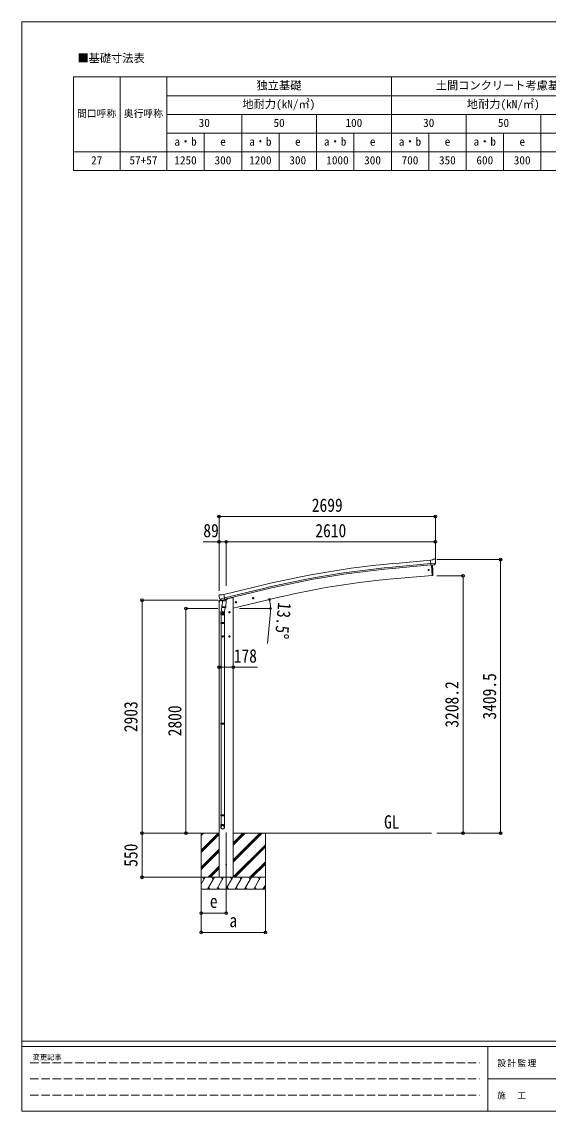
# Model space of a CAD drawing. Units: millimetres at full size, with parts at other scales. Extents: x -9783 to 9892, y -6828 to 6752.
# Drawn here: x -9783 to -3215, y -6828 to 6752 of the extents above; entities that cross this region are included whole.
import ezdxf
from ezdxf.enums import TextEntityAlignment as Align

# ---------------------------------------------------------------- set-up
doc = ezdxf.new("R2010")
doc.units = ezdxf.units.MM
doc.header["$LTSCALE"] = 35
doc.header["$PDMODE"] = 32
doc.header["$PDSIZE"] = 35
doc.linetypes.add('DASHED3', pattern=[4, 3, -1])
for name, color, linetype, lineweight in [('0-0_0', 7, 'Continuous', 9), ('0-1_本体', 4, 'Continuous', 9), ('0-2_部品', 7, 'Continuous', 9), ('0-8_PARTS2', 2, 'Continuous', 9), ('0-A_寸法', 6, 'Continuous', 9), ('1-0_FRAME', 7, 'Continuous', 18), ('F-0_240', 7, 'Continuous', 9)]:
    doc.layers.add(name, color=color, linetype=linetype, lineweight=lineweight)
doc.styles.add('ＭＳ ゴシック', font='')
doc.styles.get('ＭＳ ゴシック').set_extended_font_data('MS Gothic')

msp = doc.modelspace()

# ---------------------------------------------------------------- linework, layer by layer
at = {"layer": '0-0_0', "color": 6}
for p, q in [((-3808.45, -3362.3), (-3808.45, 47.2)), ((-4277.46, -154.1), (-4277.46, -3362.3))]:
    msp.add_line(p, q, dxfattribs=at)
at = {"layer": '0-0_0'}
for p, q in [((-7918.13, -3362.3), (-7321.79, -3362.3)), ((-7544.04, -3362.3), (-7544.04, -4062.3)), ((-7544.04, -3573.53), (-7332.81, -3362.3)), ((-7544.04, -3389.68), (-7516.66, -3362.3)), ((-7544.04, -3375.54), (-7530.8, -3362.3)), ((-7544.04, -3587.67), (-7321.79, -3365.42)), ((-7544.04, -3601.81), (-7321.79, -3379.56)), ((-7143.79, -3362.3), (-4671.56, -3362.3)), ((-7143.79, -3722.06), (-6784.03, -3362.3)), ((-7143.79, -3693.78), (-6812.31, -3362.3)), ((-7143.79, -3707.92), (-6798.17, -3362.3)), ((-7143.79, -3509.93), (-6996.16, -3362.3)), ((-7143.79, -3495.79), (-7010.3, -3362.3)), ((-7143.79, -3481.65), (-7024.44, -3362.3)), ((-6744.04, -3362.3), (-6744.04, -4062.3)), ((-7150.18, -3912.3), (-6744.04, -3506.16)), ((-7136.04, -3912.3), (-6744.04, -3520.3)), ((-7544.04, -3785.66), (-7321.79, -3563.41)), ((-7544.04, -3799.8), (-7321.79, -3577.55)), ((-7544.04, -3813.94), (-7321.79, -3591.69)), ((-7121.9, -3912.3), (-6744.04, -3534.44)), ((-7458.55, -3912.3), (-7321.79, -3775.54)), ((-7444.41, -3912.3), (-7321.79, -3789.68)), ((-6938.05, -3912.3), (-6744.04, -3718.29)), ((-6923.91, -3912.3), (-6744.04, -3732.43)), ((-6909.77, -3912.3), (-6744.04, -3746.58)), ((-6744.04, -3912.3), (-7544.04, -3912.3)), ((-7544.04, -3996.13), (-7495.64, -3912.3)), ((-7510.64, -3938.28), (-7525.64, -3912.3)), ((-7466.78, -4062.3), (-7380.17, -3912.3)), ((-7430.27, -3912.3), (-7321.79, -3803.83)), ((-7395.17, -3938.28), (-7410.18, -3912.3)), ((-7351.31, -4062.3), (-7264.7, -3912.3)), ((-7279.7, -3938.28), (-7294.71, -3912.3)), ((-7235.84, -4062.3), (-7149.23, -3912.3)), ((-7164.23, -3938.28), (-7179.24, -3912.3)), ((-7120.37, -4062.3), (-7033.76, -3912.3)), ((-7048.76, -3938.28), (-7063.76, -3912.3)), ((-7004.9, -4062.3), (-6918.29, -3912.3)), ((-6948.29, -3912.3), (-6933.29, -3938.28)), ((-6889.43, -4062.3), (-6802.82, -3912.3)), ((-6817.82, -3938.28), (-6832.82, -3912.3)), ((-7544.04, -4062.3), (-6744.04, -4062.3)), ((-7451.78, -4036.32), (-7436.78, -4062.3)), ((-7336.31, -4036.32), (-7321.31, -4062.3)), ((-7220.84, -4036.32), (-7205.84, -4062.3)), ((-7105.37, -4036.32), (-7090.37, -4062.3)), ((-6989.9, -4036.32), (-6974.9, -4062.3)), ((-6874.43, -4036.32), (-6859.43, -4062.3)), ((-6773.96, -4062.3), (-6744.04, -4010.49)), ((-6758.96, -4036.32), (-6743.96, -4062.3))]:
    msp.add_line(p, q, dxfattribs=at)
at = {"layer": '0-1_本体'}
for p, q in [((-4685.48, 40.4), (-5163, -2.8)), ((-4681.72, -2.6), (-5159.11, -45.79)), ((-4680.25, -19.37), (-5157.59, -62.56)), ((-4673.02, -21.76), (-4661.77, -150.36)), ((-7262.32, -388.42), (-6779.45, -270.93)), ((-4661.77, -150.36), (-5199.71, -197.42)), ((-7252.25, -430.38), (-6769.24, -312.91)), ((-7248.31, -446.76), (-6765.26, -329.27)), ((-7321.79, -3908.56), (-7321.79, -472.01)), ((-7219.8, -441.05), (-7167.79, -428.56)), ((-7143.79, -428.56), (-7167.79, -428.56)), ((-7143.79, -428.56), (-7143.79, -3908.56)), ((-6555.71, -417.38), (-7143.76, -558.56))]:
    msp.add_line(p, q, dxfattribs=at)
at = {"layer": '0-1_本体', "color": 6}
msp.add_line((-7143.79, -1292.48), (-7321.79, -1292.48), dxfattribs=at)
at = {"layer": '0-1_本体'}
for centre, radius, start, end in [((-4166.87, -11012.81), 11054.98, 95.16866, 103.66973), ((-4166.87, -11012.81), 11011.82, 95.16974, 103.66973), ((-4166.87, -11012.81), 10994.98, 95.16974, 103.66973), ((-4400.7, -9413.07), 9250.23, 94.95525, 103.47191)]:
    msp.add_arc(centre, radius, start, end, dxfattribs=at)
at = {"layer": '0-2_部品'}
for p, q in [((-4659.08, 44.62), (-4685.65, 42.29)), ((-4679.99, -22.37), (-4685.65, 42.29)), ((-4622.79, 2.33), (-4681.7, -2.83)), ((-4659.08, 44.62), (-4647.36, 51.38)), ((-4632.46, 52.97), (-4646.12, 51.77)), ((-4634.04, -17.16), (-4623.1, 1.78)), ((-4623.32, 47.22), (-4628.81, 51.82)), ((-4622.26, 45.18), (-4622.14, 43.83)), ((-4670.03, -21.5), (-4679.99, -22.37)), ((-4661.97, -148.08), (-4673.02, -21.76)), ((-4636.42, -18.56), (-4644.13, -19.23)), ((-4661.72, -150.86), (-4661.97, -148.08)), ((-4659.11, -150.47), (-4661.72, -150.86)), ((-7323.78, -403.99), (-7323.5, -405.14)), ((-7319.56, -395.42), (-7323.42, -401.71)), ((-7316.47, -393.17), (-7303.28, -390)), ((-7288.72, -392.68), (-7301.98, -389.98)), ((-7288.72, -392.68), (-7262.79, -386.45)), ((-7324.35, -472.62), (-7281.33, -462.29)), ((-7324.35, -465.73), (-7324.35, -472.62)), ((-7295.9, -456.53), (-7322.05, -462.81)), ((-7309.73, -444.3), (-7252.22, -430.49)), ((-7292.87, -459.21), (-7309.25, -444.72)), ((-7281.28, -508.73), (-7297.19, -604.9)), ((-7290.17, -459.78), (-7282.65, -457.97)), ((-7289.33, -459.67), (-7287.8, -459.3)), ((-7287.8, -459.3), (-7251.1, -450.49)), ((-7285.96, -459.53), (-7286.01, -460.27)), ((-7285.26, -461.31), (-7259.44, -467.75)), ((-7283.87, -545.96), (-7283, -533.5)), ((-7278.34, -466.66), (-7283.01, -533.5)), ((-7237.32, -536.69), (-7283.01, -533.5)), ((-7232.65, -469.85), (-7278.34, -466.66)), ((-7276.56, -463.48), (-7276.79, -466.77)), ((-7257.05, -452.32), (-7258.07, -466.92)), ((-7251.1, -450.49), (-7249.57, -450.12)), ((-7248.01, -448.02), (-7247.07, -448.09)), ((-7247.07, -448.09), (-7233.75, -463.4)), ((-7242.77, -453.03), (-7223.63, -448.44)), ((-7237.34, -536.69), (-7238.23, -549.39)), ((-7237.32, -536.69), (-7232.65, -469.85)), ((-7233.75, -463.4), (-7234.2, -469.75)), ((-7219.8, -439.83), (-7219.8, -443.58)), ((-7120.22, -486.16), (-7100.77, -481.49)), ((-7115.66, -478.38), (-7117.79, -485.58)), ((-7108.36, -476.63), (-7115.66, -478.38)), ((-7108.16, -493.55), (-7112.83, -474.1)), ((-7103.2, -482.07), (-7108.36, -476.63)), ((-7105.33, -489.27), (-7103.2, -482.07)), ((-6906.29, -434.8), (-6886.84, -430.13)), ((-6901.73, -427.02), (-6903.86, -434.22)), ((-6894.43, -425.27), (-6901.73, -427.02)), ((-6894.23, -442.19), (-6898.9, -422.74)), ((-6889.26, -430.71), (-6894.43, -425.27)), ((-6891.4, -437.91), (-6889.26, -430.71)), ((-7299.34, -642.06), (-7299.34, -607.71)), ((-7253.34, -642.06), (-7299.34, -642.06)), ((-7297.34, -642.06), (-7297.34, -736.06)), ((-7283.48, -547.32), (-7283.48, -547.32)), ((-7262.79, -608.8), (-7282.79, -608.8)), ((-7282.03, -548.1), (-7240.33, -551.02)), ((-7272.79, -601.3), (-7279.29, -605.05)), ((-7279.29, -605.05), (-7279.29, -612.56)), ((-7279.29, -612.56), (-7272.79, -616.31)), ((-7272.79, -618.8), (-7272.79, -598.8)), ((-7266.29, -605.05), (-7272.79, -601.3)), ((-7245.76, -550.64), (-7256.49, -614.22)), ((-7255.34, -642.06), (-7255.34, -736.06)), ((-7253.34, -607.41), (-7253.34, -642.06)), ((-7182.79, -608.8), (-7202.79, -608.8)), ((-7192.79, -601.3), (-7199.29, -605.05)), ((-7199.29, -605.05), (-7199.29, -612.56)), ((-7199.29, -612.56), (-7192.79, -616.31)), ((-7192.79, -618.8), (-7192.79, -598.8)), ((-7186.29, -605.05), (-7192.79, -601.3)), ((-7299.34, -738.06), (-7298.34, -736.06)), ((-7253.34, -738.06), (-7299.34, -738.06)), ((-7253.34, -746.06), (-7299.34, -746.06)), ((-7254.34, -736.06), (-7298.34, -736.06)), ((-7254.34, -748.06), (-7298.34, -748.06)), ((-7297.34, -748.06), (-7297.34, -1992.25)), ((-7255.34, -748.06), (-7255.34, -1992.25)), ((-7253.34, -738.06), (-7254.34, -736.06)), ((-7253.34, -746.06), (-7254.34, -748.06)), ((-7253.34, -738.06), (-7253.34, -746.06)), ((-7262.79, -908.8), (-7282.79, -908.8)), ((-7272.79, -901.3), (-7279.29, -905.05)), ((-7279.29, -905.05), (-7279.29, -912.56)), ((-7279.29, -912.56), (-7272.79, -916.31)), ((-7272.79, -918.8), (-7272.79, -898.8)), ((-7266.29, -905.05), (-7272.79, -901.3)), ((-7182.79, -908.8), (-7202.79, -908.8)), ((-7192.79, -901.3), (-7199.29, -905.05)), ((-7199.29, -905.05), (-7199.29, -912.56)), ((-7199.29, -912.56), (-7192.79, -916.31)), ((-7192.79, -918.8), (-7192.79, -898.8)), ((-7186.29, -905.05), (-7192.79, -901.3)), ((-7299.34, -1994.25), (-7298.34, -1992.25)), ((-7253.34, -1994.25), (-7299.34, -1994.25)), ((-7253.34, -2002.25), (-7299.34, -2002.25)), ((-7254.34, -1992.25), (-7298.34, -1992.25)), ((-7254.34, -2004.25), (-7298.34, -2004.25)), ((-7297.34, -2004.25), (-7297.34, -3132.44)), ((-7255.34, -2004.25), (-7255.34, -3132.44)), ((-7253.34, -1994.25), (-7254.34, -1992.25)), ((-7253.34, -2002.25), (-7254.34, -2004.25)), ((-7253.34, -1994.25), (-7253.34, -2002.25)), ((-7299.34, -3134.44), (-7298.34, -3132.44)), ((-7253.34, -3134.44), (-7299.34, -3134.44)), ((-7253.34, -3142.44), (-7299.34, -3142.44)), ((-7299.34, -3288.58), (-7299.34, -3254.44)), ((-7253.34, -3254.44), (-7299.34, -3254.44)), ((-7254.34, -3132.44), (-7298.34, -3132.44)), ((-7254.34, -3144.44), (-7298.34, -3144.44)), ((-7297.34, -3144.44), (-7297.34, -3254.44)), ((-7255.34, -3144.44), (-7255.34, -3254.44)), ((-7253.34, -3134.44), (-7254.34, -3132.44)), ((-7253.34, -3142.44), (-7254.34, -3144.44)), ((-7253.34, -3134.44), (-7253.34, -3142.44)), ((-7253.34, -3288.58), (-7253.34, -3254.44))]:
    msp.add_line(p, q, dxfattribs=at)
for points in [[(-4622.71, 2.96), (-4623, 1.97), (-4623.1, 1.78)], [(-4670.03, -21.5), (-4669.76, -21.56), (-4644.38, -19.34), (-4644.13, -19.23)], [(-4656.57, -147.63), (-4655.73, -122.01), (-4655.53, -95.51), (-4656.01, -69.02), (-4657.15, -42.55), (-4658.65, -20.59)], [(-7257.36, -451.9), (-7247.64, -449.57), (-7262.79, -386.45)], [(-7310, -443.72), (-7309.41, -444.57), (-7309.25, -444.72)], [(-7257.36, -451.9), (-7257.6, -452.05), (-7282.37, -458), (-7282.65, -457.97)], [(-7117.79, -485.58), (-7112.63, -491.02), (-7105.33, -489.27)], [(-6903.86, -434.22), (-6898.69, -439.66), (-6891.4, -437.91)], [(-7272.79, -616.31), (-7266.29, -612.56), (-7266.29, -605.05)], [(-7192.79, -616.31), (-7186.29, -612.56), (-7186.29, -605.05)], [(-7299.34, -738.06), (-7299.34, -746.06), (-7298.34, -748.06)], [(-7272.79, -916.31), (-7266.29, -912.56), (-7266.29, -905.05)], [(-7192.79, -916.31), (-7186.29, -912.56), (-7186.29, -905.05)], [(-7299.34, -1994.25), (-7299.34, -2002.25), (-7298.34, -2004.25)], [(-7299.34, -3134.44), (-7299.34, -3142.44), (-7298.34, -3144.44)]]:
    msp.add_lwpolyline(points, dxfattribs=at)
for centre, radius in [((-4707.79, -83.21), 6.5), ((-7110.5, -483.82), 8.5), ((-7110.5, -483.82), 7.7), ((-7110.5, -483.82), 6.5), ((-6896.56, -432.46), 8.5), ((-6896.56, -432.46), 7.7), ((-6896.56, -432.46), 6.5), ((-7272.79, -608.8), 8.5), ((-7272.79, -608.8), 7.7), ((-7272.79, -608.8), 6.5), ((-7192.79, -608.8), 8.5), ((-7192.79, -608.8), 7.7), ((-7192.79, -608.8), 6.5), ((-7272.79, -908.8), 8.5), ((-7272.79, -908.8), 7.7), ((-7272.79, -908.8), 6.5), ((-7192.79, -908.8), 8.5), ((-7192.79, -908.8), 7.7), ((-7192.79, -908.8), 6.5), ((-7232.79, -3758.56), 4.5)]:
    msp.add_circle(centre, radius, dxfattribs=at)
for centre, radius, start, end in [((-4645.86, 48.79), 3, 95, 120), ((-4632.02, 47.99), 5, 50.00648, 94.99352), ((-4823.77, 26.19), 202.4, 353.4085, 5), ((-4659.56, -147.5), 3, 278.50322, 357.46219), ((-7126.7, -357.89), 202.4, 193.5, 205.09125), ((-7315.3, -398.03), 5, 103.5, 148.5), ((-7302.58, -392.92), 3, 78.5, 103.5), ((-7321.35, -465.73), 3, 103.5, 180), ((-7289.45, -459.18), 0.5, 248.23754, 283.5), ((-7286.46, -459.5), 0.5, 356, 103.5), ((-7285.02, -460.34), 1, 176, 256), ((-7259.09, -466.78), 1.03, 250.03897, 351.96569), ((-7256.45, -452.4), 0.604, 100.59842, 172.20595), ((-7249.68, -449.64), 0.5, 283.5, 318.76246), ((-7224.8, -443.58), 5, 283.5, 0), ((-7269.34, -607.71), 30, 177.45142, 180), ((-7281.93, -546.14), 1.95, 175.04017, 217.47766), ((-7281.89, -546.11), 2, 217.40962, 266), ((-7240.19, -549.02), 2, 266, 349.46843)]:
    msp.add_arc(centre, radius, start, end, dxfattribs=at)
for centre, major_axis, ratio, start_param, end_param in [((-4617.94, 49.22), (-15.35, 3.44), 0.101033, 5.97514262, 5.97537366), ((-4625.26, 44.92), (2.71, -1.31), 0.997474, 0.53665673, 1.32256522), ((-4636.69, -15.56), (1.62, -2.54), 0.997631, 5.80419048, 5.89294842), ((-4636.76, -15.45), (-3.5, 2.17), 0.650902, 2.11455212, 2.18736272), ((-4636.64, -15.65), (1.62, -2.54), 0.997631, 5.96575902, 6.76218013), ((-7320.86, -403.28), (-1.57, -2.57), 0.99628, 4.71238898, 5.49965061), ((-7290.89, -456.95), (-0.73, -2.92), 0.997631, 5.80419048, 6.60061159), ((-7290.83, -456.73), (2.63, 3.16), 0.650902, 4.09582259, 4.16863319), ((-7290.86, -456.85), (-0.73, -2.92), 0.997631, 0.39023689, 0.47899483), ((-7276.34, -607.41), (23, 0), 0.996195, 2.55602575, 6.56630284), ((-7276.34, -607.41), (21, 0), 0.996195, 2.93491471, 5.95123941), ((-7276.34, -3286.84), (-23, 0), 0.996195, 3.14159265, 6.28318531), ((-7276.34, -3288.58), (-23, 0), 0.996195, 3.14159265, 6.28318531), ((-7276.34, -3288.58), (0, -23.43), 0.981806, 4.71238898, 7.85398163)]:
    msp.add_ellipse(centre, major_axis=major_axis, ratio=ratio, start_param=start_param, end_param=end_param, dxfattribs=at)
msp.add_ellipse((-7276.34, -3288.58), major_axis=(21, 0), ratio=0.996195, dxfattribs=at)
at = {"layer": '0-8_PARTS2'}
msp.add_line((-7232.79, -3353.09), (-7232.79, -4112.3), dxfattribs=at)
at = {"layer": '0-A_寸法'}
for p, q in [((-7321.79, 586.06), (-4622.79, 586.06)), ((-4622.79, 586.06), (-4622.79, 269.44)), ((-7321.79, 269.44), (-7321.79, -342.79)), ((-7321.79, 269.44), (-7232.79, 269.44)), ((-7232.79, 269.44), (-7232.79, -278.41)), ((-7232.79, 269.44), (-4622.79, 269.44)), ((-4622.79, 269.44), (-4622.79, 40.44)), ((-3808.45, 47.2), (-4606.29, 47.2)), ((-4277.46, -154.1), (-4606.29, -154.1)), ((-8282.37, -459.3), (-7337.28, -459.3)), ((-8282.37, -3362.3), (-8282.37, -459.3)), ((-7734.4, -562.3), (-7337.28, -562.3)), ((-7734.4, -3362.3), (-7734.4, -562.3)), ((-7065.29, -562.3), (-6678.44, -562.3)), ((-6681.29, -604.76), (-6715.65, -997.26)), ((-7143.79, -1292.48), (-6843.79, -1292.48)), ((-8282.37, -3362.3), (-7554.25, -3362.3)), ((-8282.37, -3912.3), (-8282.37, -3362.3)), ((-4277.46, -3362.3), (-4606.29, -3362.3)), ((-3808.45, -3362.3), (-4277.46, -3362.3)), ((-8282.37, -3912.3), (-7554.25, -3912.3)), ((-7544.04, -4598.66), (-7544.04, -4069.72)), ((-7544.04, -4358.69), (-7544.04, -4069.72)), ((-7232.79, -4358.69), (-7232.79, -4069.72)), ((-6744.04, -4598.66), (-6744.04, -4069.72)), ((-7232.79, -4358.69), (-7544.04, -4358.69)), ((-7544.04, -4598.66), (-6744.04, -4598.66))]:
    msp.add_line(p, q, dxfattribs=at)
msp.add_lwpolyline([(-7321.79, 586.06), (-7321.79, 269.44), (-7521.79, 269.44)], dxfattribs=at)
for centre in [(-6692.89, -448.65), (-6679.44, -562.3)]:
    msp.add_circle(centre, 10.62, dxfattribs=at)
for start, end in [(0, 13.5), (354.99678, 0)]:
    msp.add_arc((-7166.29, -562.3), 486.86, start, end, dxfattribs=at)
for p in [(-7321.79, 586.06), (-4622.79, 586.06), (-7321.79, 269.44), (-7232.79, 269.44), (-4622.79, 269.44), (-3808.45, 47.2), (-4277.46, -154.1), (-8282.37, -459.3), (-7734.4, -562.3), (-7321.79, -1292.48), (-7143.79, -1292.48), (-8282.37, -3362.3), (-7734.4, -3362.3), (-4277.46, -3362.3), (-3808.45, -3362.3), (-8282.37, -3912.3), (-7544.04, -4358.69), (-7232.79, -4358.69), (-7544.04, -4598.66), (-6744.04, -4598.66)]:
    msp.add_point(p, dxfattribs=at)
at = {"layer": '1-0_FRAME'}
for p, q in [((-9138.76, 6064.02), (-2372.1, 6064.02)), ((-9138.76, 6064.02), (-9138.76, 4897.35)), ((-8555.43, 6064.02), (-8555.43, 4897.35)), ((-5172.1, 6064.02), (-5172.1, 4897.35)), ((-7972.1, 5830.68), (-2372.1, 5830.68)), ((-7972.1, 5597.35), (-2372.1, 5597.35)), ((-4238.76, 5597.35), (-4238.76, 4897.35)), ((-7972.1, 5364.02), (-2372.1, 5364.02)), ((-3772.1, 5364.02), (-3772.1, 4897.35))]:
    msp.add_line(p, q, dxfattribs=at)
for points in [[(-7972.1, 6064.02), (-7972.1, 5830.68), (-7972.1, 5130.68), (-7972.1, 4897.35)], [(-7038.76, 5597.35), (-7038.76, 5364.02), (-7038.76, 4897.35)], [(-6105.43, 5597.35), (-6105.43, 5364.02), (-6105.43, 4897.35)], [(-3305.43, 5597.35), (-3305.43, 5130.68), (-3305.43, 4897.35)], [(-7505.43, 5364.02), (-7505.43, 5130.68), (-7505.43, 4897.35)], [(-6572.1, 5364.02), (-6572.1, 5130.68), (-6572.1, 4897.35)], [(-5638.76, 5364.02), (-5638.76, 5130.68), (-5638.76, 4897.35)], [(-4705.43, 5364.02), (-4705.43, 5130.68), (-4705.43, 4897.35)], [(-9138.76, 5130.68), (-7972.1, 5130.68), (-2372.1, 5130.68)], [(-9138.76, 4897.35), (-8555.43, 4897.35), (-5172.1, 4897.35), (-3305.43, 4897.35), (-2372.1, 4897.35)]]:
    msp.add_lwpolyline(points, dxfattribs=at)
at = {"layer": 'F-0_240', "color": 5}
for p, q in [((-9783.03, 6751.9), (-9783.03, -6828.1)), ((-9783.03, 6751.9), (9396.97, 6751.9)), ((-9783.03, -5953.1), (9396.97, -5953.1)), ((-9783.03, -6023.1), (6285.75, -6023.1)), ((-3969.25, -6023.1), (-3969.25, -6828.1)), ((-3969.25, -6425.6), (3205.75, -6425.6)), ((-9783.03, -6828.1), (9396.97, -6828.1))]:
    msp.add_line(p, q, dxfattribs=at)
at = {"layer": 'F-0_240', "color": 4, "linetype": 'DASHED3'}
for p, q in [((-9678.03, -6224.35), (-4074.25, -6224.35)), ((-9678.03, -6425.6), (-4074.25, -6425.6)), ((-9678.03, -6626.85), (-4074.25, -6626.85))]:
    msp.add_line(p, q, dxfattribs=at)

# ---------------------------------------------------------------- texts
at = {"layer": '0-0_0', "style": 'ＭＳ ゴシック', "width": 0.85}
msp.add_text('GL', height=166.8, dxfattribs=at).set_placement((-5262.84, -3355.36), align=Align.BOTTOM_LEFT)
at = {"layer": '0-A_寸法', "color": 7, "style": 'ＭＳ ゴシック', "width": 0.85}
for s, p in [('2699', (-6164.79, 593.06)), ('89', (-7518.04, 276.44)), ('2610', (-6120.29, 276.44)), ('178', (-7138.17, -1285.48)), ('e', (-7436.54, -4344.31)), ('a', (-7192.17, -4584.29))]:
    msp.add_text(s, height=166.8, dxfattribs=at).set_placement(p, align=Align.BOTTOM_LEFT)
for s, rotation, p in [('13.5°', 264.997, (-6634.14, -474.63)), ('3208.2', 90, (-4284.46, -2046.95)), ('3409.5', 90, (-3815.45, -1946.3)), ('2903', 90, (-8289.37, -2103.3)), ('2800', 90, (-7741.4, -2154.8)), ('550', 90, (-8289.37, -3781.67))]:
    msp.add_text(s, height=166.8, rotation=rotation, dxfattribs=at).set_placement(p, align=Align.BOTTOM_LEFT)
at = {"layer": '1-0_FRAME', "style": 'ＭＳ ゴシック'}
for s, height, p in [('■基礎寸法表', 102.6, (-9088.83, 6216.87)), ('独立基礎', 102.6, (-6854.04, 5876.86)), ('土間コンクリート考慮基礎', 102.6, (-4617.93, 5876.86)), ('地耐力(kN/㎡)', 102.6, (-7030.26, 5643.53)), ('地耐力(kN/㎡)', 102.6, (-4230.26, 5643.53)), ('間口呼称', 89.81, (-9094.04, 5535.61)), ('奥行呼称', 89.81, (-8510.71, 5535.61)), ('30', 102.6, (-7575.92, 5410.2)), ('50', 102.6, (-6642.58, 5410.2)), ('100', 102.6, (-5744.49, 5410.2)), ('30', 102.6, (-4775.92, 5410.2)), ('50', 102.6, (-3842.58, 5410.2)), ('a・b', 102.6, (-7879.74, 5176.86)), ('a・b', 102.6, (-6946.4, 5176.86)), ('a・b', 102.6, (-6013.07, 5176.86)), ('a・b', 102.6, (-5079.74, 5176.86)), ('a・b', 102.6, (-4146.4, 5176.86)), ('e', 102.6, (-7307.34, 5176.86)), ('e', 102.6, (-6374.01, 5176.86)), ('e', 102.6, (-5440.67, 5176.86)), ('e', 102.6, (-4507.34, 5176.86)), ('e', 102.6, (-3574.01, 5176.86)), ('27', 102.6, (-8917.58, 4943.53)), ('57+57', 102.6, (-8439.25, 4943.53)), ('1250', 102.6, (-7879.74, 4943.53)), ('300', 102.6, (-7377.83, 4943.53)), ('1200', 102.6, (-6946.4, 4943.53)), ('300', 102.6, (-6444.49, 4943.53)), ('1000', 102.6, (-5983.66, 4943.53)), ('300', 102.6, (-5511.16, 4943.53)), ('700', 102.6, (-5044.49, 4943.53)), ('350', 102.6, (-4577.83, 4943.53)), ('600', 102.6, (-4111.16, 4943.53)), ('300', 102.6, (-3644.49, 4943.53))]:
    msp.add_text(s, height=height, dxfattribs=at).set_placement(p, align=Align.BOTTOM_LEFT)
at = {"layer": 'F-0_240', "style": 'ＭＳ ゴシック'}
msp.add_text('変更記事', height=64.15, dxfattribs=at).set_placement((-9646.27, -6206.85), align=Align.BOTTOM_LEFT)
at = {"layer": 'F-0_240', "char_height": 76.98, "attachment_point": 7, "style": 'ＭＳ ゴシック'}
for s, insert in [('\\T1.17;設計監理', (-3851.04, -6276.85)), ('\\T1.17;施\u3000工', (-3851.04, -6679.35))]:
    msp.add_mtext(s, dxfattribs=dict(at, insert=insert))

doc.saveas('drawing.dxf')
